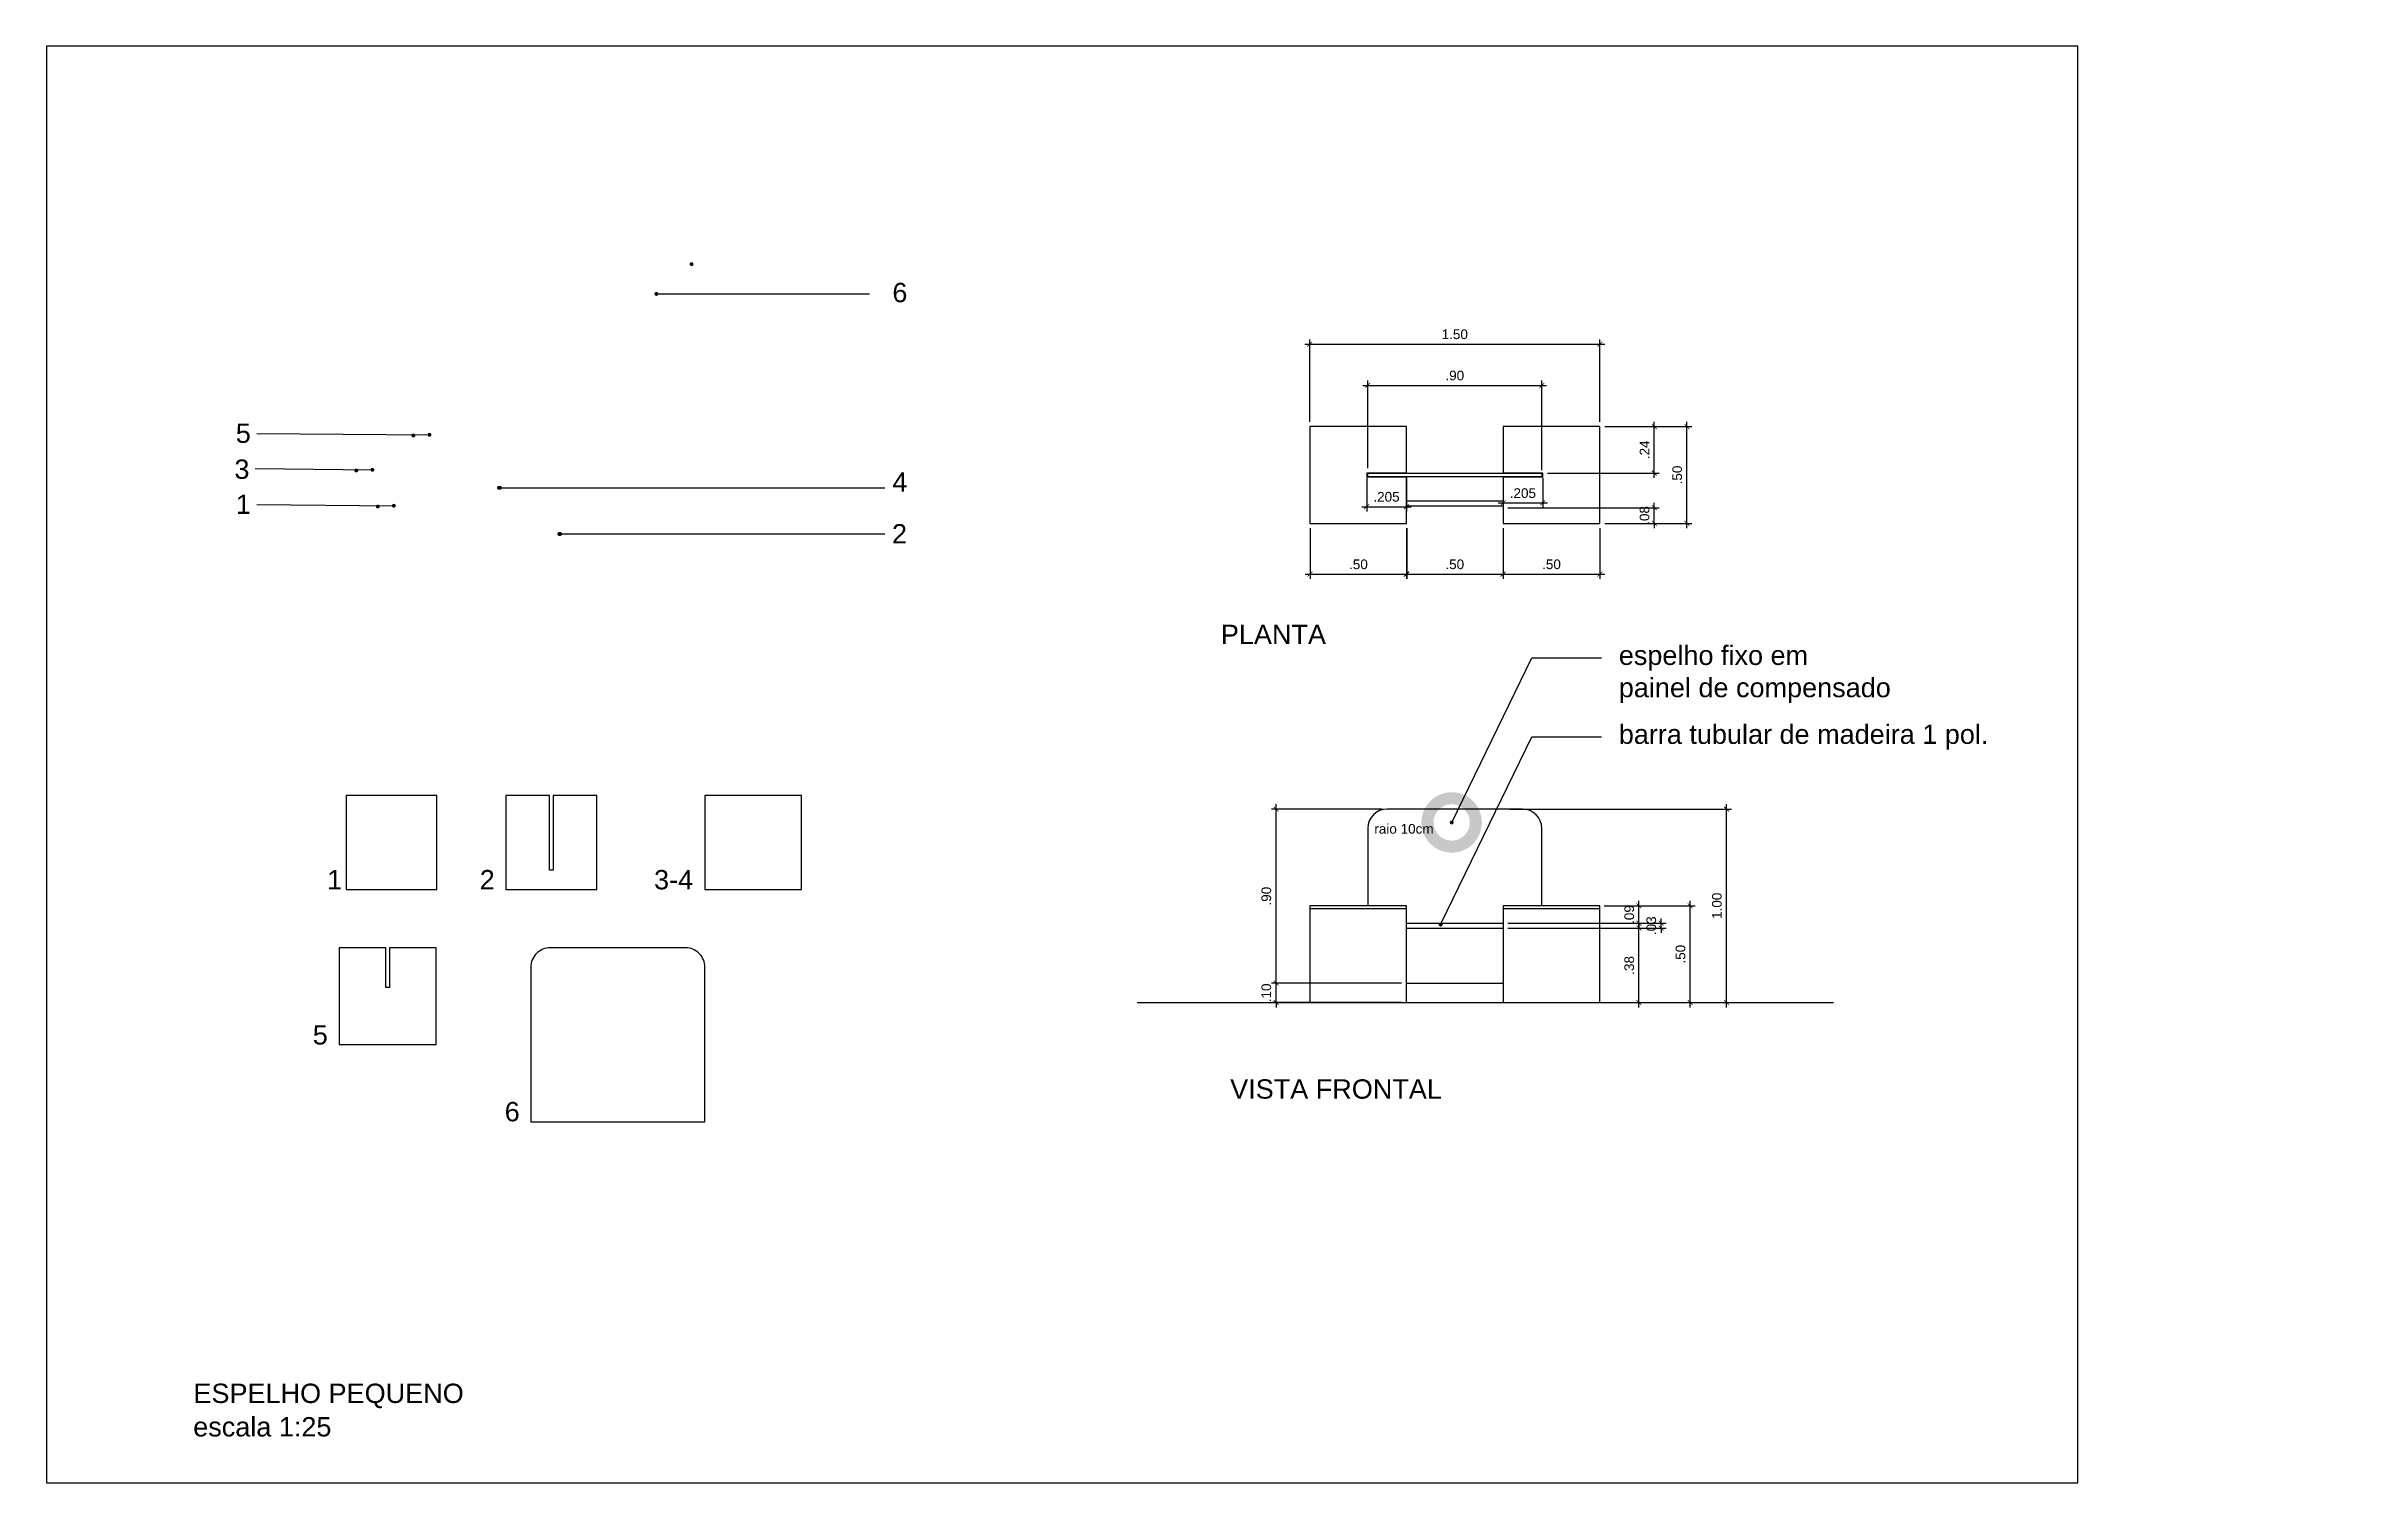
# Model space of a CAD drawing. Header units: metres. Extents: x 0.3 to 73.1, y 0.2 to 38.5.
# Drawn here: x 0.27 to 12.24, y 0.24 to 7.67 of the extents above; entities outside this region: 5.
import ezdxf
from ezdxf import colors
from ezdxf.entities.mleader import LeaderData, LeaderLine
from ezdxf.math import Vec2, Vec3

# ---------------------------------------------------------------- set-up
doc = ezdxf.new("R2010")
doc.units = ezdxf.units.M
doc.header["$LTSCALE"] = 0.05
doc.header["$MEASUREMENT"] = 0
for name, color, linetype in [('2D-CHAMADAS', 7, 'Continuous'), ('AR-MOBILIARIO', 7, 'Continuous'), ('FLIP_COTA', 1, 'Continuous'), ('FLIP_TXT_02', 2, 'Continuous'), ('FLIP_TXT_03', 1, 'Continuous'), ('UR-CALÇADAS', 7, 'Continuous')]:
    doc.layers.add(name, color=color, linetype=linetype)
doc.styles.add('080-ARIAL-100', font='arial.ttf', dxfattribs={"height": 0.175})
doc.styles.add('Arial', font='arial.ttf')
doc.dimstyles.new('PADR025', dxfattribs={"dimscale": 0, "dimtxt": 0.05, "dimasz": 0.025, "dimexe": 0.025, "dimexo": 0.025, "dimgap": 0.025, "dimtad": 1, "dimzin": 5, "dimdsep": 46, "dimtxsty": 'Arial', "dimblk1": 'ARCHTICK', "dimblk2": 'ARCHTICK', "dimsah": 1, "dimcen": 0.025, "dimdle": 0.025, "dimclrd": 12, "dimclre": 12, "dimclrt": 12, "dimadec": 0, "dimazin": 0, "dimtfac": 1, "dimtix": 1, "dimtmove": 2, "dimatfit": 3, "dimldrblk": 'ORIGIN', "dimfxl": 0.05, "dimtolj": 1, "dimtzin": 5, "dimarcsym": 0})
pattern_1 = [(10, (0, 0), (-0.01562834, 0.0886327), [])]

# ---------------------------------------------------------------- blocks, each defined once
blk = doc.blocks.new('_ArchTick')
at = {"color": 0, "linetype": 'ByBlock', "const_width": 0.15}
blk.add_lwpolyline([(-0.5, -0.5), (0.5, 0.5)], dxfattribs=at)
blk = doc.blocks.new('*D144')
at = {"layer": 'DEFPOINTS', "color": 0, "ltscale": 10, "transparency": 16777216}
for p in [(7.802, 5.203), (8.302, 5.203), (8.302, 4.941)]:
    blk.add_point(p, dxfattribs=at)
at = {"layer": 'FLIP_COTA', "color": 12, "lineweight": -2, "ltscale": 10, "transparency": 16777216}
for p, q in [((7.802, 5.178), (7.802, 4.916)), ((8.302, 5.178), (8.302, 4.916)), ((7.777, 4.941), (8.327, 4.941))]:
    blk.add_line(p, q, dxfattribs=at)
at = {"layer": 'FLIP_COTA', "color": 12, "lineweight": -2, "ltscale": 10, "transparency": 16777216, "xscale": 0.025, "yscale": 0.025, "zscale": 0.025, "rotation": 180}
blk.add_blockref('_ArchTick', (7.802, 4.941), dxfattribs=at)
at = {"layer": 'FLIP_COTA', "color": 12, "lineweight": -2, "ltscale": 10, "transparency": 16777216, "xscale": 0.025, "yscale": 0.025, "zscale": 0.025}
blk.add_blockref('_ArchTick', (8.302, 4.941), dxfattribs=at)
at = {"layer": 'FLIP_COTA', "color": 12, "ltscale": 10, "transparency": 16777216, "insert": (8.052, 4.991), "char_height": 0.05, "attachment_point": 5, "style": 'Arial'}
blk.add_mtext('\\A1;.50', dxfattribs=at)
blk = doc.blocks.new('_Origin')
at = {"color": 0, "linetype": 'ByBlock', "lineweight": -2}
blk.add_line((0, 0), (-1, 0), dxfattribs=at)
blk.add_circle((0, 0), 0.5, dxfattribs=at)
blk = doc.blocks.new('*D145')
at = {"layer": 'DEFPOINTS', "color": 0, "ltscale": 10, "transparency": 16777216}
for p in [(7.302, 5.203), (7.802, 5.203), (7.802, 4.941)]:
    blk.add_point(p, dxfattribs=at)
at = {"layer": 'FLIP_COTA', "color": 12, "lineweight": -2, "ltscale": 10, "transparency": 16777216}
for p, q in [((7.302, 5.178), (7.302, 4.916)), ((7.802, 5.178), (7.802, 4.916)), ((7.277, 4.941), (7.827, 4.941))]:
    blk.add_line(p, q, dxfattribs=at)
at = {"layer": 'FLIP_COTA', "color": 12, "lineweight": -2, "ltscale": 10, "transparency": 16777216, "xscale": 0.025, "yscale": 0.025, "zscale": 0.025, "rotation": 180}
blk.add_blockref('_ArchTick', (7.302, 4.941), dxfattribs=at)
at = {"layer": 'FLIP_COTA', "color": 12, "lineweight": -2, "ltscale": 10, "transparency": 16777216, "xscale": 0.025, "yscale": 0.025, "zscale": 0.025}
blk.add_blockref('_ArchTick', (7.802, 4.941), dxfattribs=at)
at = {"layer": 'FLIP_COTA', "color": 12, "ltscale": 10, "transparency": 16777216, "insert": (7.552, 4.991), "char_height": 0.05, "attachment_point": 5, "style": 'Arial'}
blk.add_mtext('\\A1;.50', dxfattribs=at)
blk = doc.blocks.new('*D146')
at = {"layer": 'DEFPOINTS', "color": 0, "ltscale": 10, "transparency": 16777216}
for p in [(8.002, 5.916), (7.102, 5.463), (8.002, 5.453)]:
    blk.add_point(p, dxfattribs=at)
at = {"layer": 'FLIP_COTA', "color": 12, "lineweight": -2, "ltscale": 10, "transparency": 16777216}
for p, q in [((7.077, 5.916), (8.027, 5.916)), ((7.102, 5.488), (7.102, 5.941)), ((8.002, 5.478), (8.002, 5.941))]:
    blk.add_line(p, q, dxfattribs=at)
at = {"layer": 'FLIP_COTA', "color": 12, "lineweight": -2, "ltscale": 10, "transparency": 16777216, "xscale": 0.025, "yscale": 0.025, "zscale": 0.025, "rotation": 180}
blk.add_blockref('_ArchTick', (7.102, 5.916), dxfattribs=at)
at = {"layer": 'FLIP_COTA', "color": 12, "lineweight": -2, "ltscale": 10, "transparency": 16777216, "xscale": 0.025, "yscale": 0.025, "zscale": 0.025}
blk.add_blockref('_ArchTick', (8.002, 5.916), dxfattribs=at)
at = {"layer": 'FLIP_COTA', "color": 12, "ltscale": 10, "transparency": 16777216, "insert": (7.552, 5.967), "char_height": 0.05, "attachment_point": 5, "style": 'Arial'}
blk.add_mtext('\\A1;.90', dxfattribs=at)
blk = doc.blocks.new('*D147')
at = {"layer": 'DEFPOINTS', "color": 0, "ltscale": 10, "transparency": 16777216}
for p in [(7.097, 5.463), (7.302, 5.463), (7.302, 5.289)]:
    blk.add_point(p, dxfattribs=at)
at = {"layer": 'FLIP_COTA', "color": 12, "lineweight": -2, "ltscale": 10, "transparency": 16777216}
for p, q in [((7.097, 5.438), (7.097, 5.264)), ((7.302, 5.438), (7.302, 5.264)), ((7.072, 5.289), (7.327, 5.289))]:
    blk.add_line(p, q, dxfattribs=at)
at = {"layer": 'FLIP_COTA', "color": 12, "lineweight": -2, "ltscale": 10, "transparency": 16777216, "xscale": 0.025, "yscale": 0.025, "zscale": 0.025, "rotation": 180}
blk.add_blockref('_ArchTick', (7.097, 5.289), dxfattribs=at)
at = {"layer": 'FLIP_COTA', "color": 12, "lineweight": -2, "ltscale": 10, "transparency": 16777216, "xscale": 0.025, "yscale": 0.025, "zscale": 0.025}
blk.add_blockref('_ArchTick', (7.302, 5.289), dxfattribs=at)
at = {"layer": 'FLIP_COTA', "color": 12, "ltscale": 10, "transparency": 16777216, "insert": (7.199, 5.34), "char_height": 0.05, "attachment_point": 5, "style": 'Arial'}
blk.add_mtext('\\A1;.205', dxfattribs=at)
blk = doc.blocks.new('*D148')
at = {"layer": 'DEFPOINTS', "color": 0, "ltscale": 10, "transparency": 16777216}
for p in [(6.804, 5.203), (7.304, 5.203), (7.304, 4.941)]:
    blk.add_point(p, dxfattribs=at)
at = {"layer": 'FLIP_COTA', "color": 12, "lineweight": -2, "ltscale": 10, "transparency": 16777216}
for p, q in [((6.804, 5.178), (6.804, 4.916)), ((7.304, 5.178), (7.304, 4.916)), ((6.779, 4.941), (7.329, 4.941))]:
    blk.add_line(p, q, dxfattribs=at)
at = {"layer": 'FLIP_COTA', "color": 12, "lineweight": -2, "ltscale": 10, "transparency": 16777216, "xscale": 0.025, "yscale": 0.025, "zscale": 0.025, "rotation": 180}
blk.add_blockref('_ArchTick', (6.804, 4.941), dxfattribs=at)
at = {"layer": 'FLIP_COTA', "color": 12, "lineweight": -2, "ltscale": 10, "transparency": 16777216, "xscale": 0.025, "yscale": 0.025, "zscale": 0.025}
blk.add_blockref('_ArchTick', (7.304, 4.941), dxfattribs=at)
at = {"layer": 'FLIP_COTA', "color": 12, "ltscale": 10, "transparency": 16777216, "insert": (7.054, 4.991), "char_height": 0.05, "attachment_point": 5, "style": 'Arial'}
blk.add_mtext('\\A1;.50', dxfattribs=at)
blk = doc.blocks.new('*D149')
at = {"layer": 'DEFPOINTS', "color": 0, "ltscale": 10, "transparency": 16777216}
for p in [(7.802, 5.463), (8.007, 5.463), (8.007, 5.309)]:
    blk.add_point(p, dxfattribs=at)
at = {"layer": 'FLIP_COTA', "color": 12, "lineweight": -2, "ltscale": 10, "transparency": 16777216}
for p, q in [((7.802, 5.438), (7.802, 5.284)), ((8.007, 5.438), (8.007, 5.284)), ((7.777, 5.309), (8.032, 5.309))]:
    blk.add_line(p, q, dxfattribs=at)
at = {"layer": 'FLIP_COTA', "color": 12, "lineweight": -2, "ltscale": 10, "transparency": 16777216, "xscale": 0.025, "yscale": 0.025, "zscale": 0.025, "rotation": 180}
blk.add_blockref('_ArchTick', (7.802, 5.309), dxfattribs=at)
at = {"layer": 'FLIP_COTA', "color": 12, "lineweight": -2, "ltscale": 10, "transparency": 16777216, "xscale": 0.025, "yscale": 0.025, "zscale": 0.025}
blk.add_blockref('_ArchTick', (8.007, 5.309), dxfattribs=at)
at = {"layer": 'FLIP_COTA', "color": 12, "ltscale": 10, "transparency": 16777216, "insert": (7.904, 5.359), "char_height": 0.05, "attachment_point": 5, "style": 'Arial'}
blk.add_mtext('\\A1;.205', dxfattribs=at)
blk = doc.blocks.new('*D150')
at = {"layer": 'DEFPOINTS', "color": 0, "ltscale": 10, "transparency": 16777216}
for p in [(8.302, 6.129), (6.802, 5.703), (8.302, 5.703)]:
    blk.add_point(p, dxfattribs=at)
at = {"layer": 'FLIP_COTA', "color": 12, "lineweight": -2, "ltscale": 10, "transparency": 16777216}
for p, q in [((6.777, 6.129), (8.327, 6.129)), ((6.802, 5.728), (6.802, 6.154)), ((8.302, 5.728), (8.302, 6.154))]:
    blk.add_line(p, q, dxfattribs=at)
at = {"layer": 'FLIP_COTA', "color": 12, "lineweight": -2, "ltscale": 10, "transparency": 16777216, "xscale": 0.025, "yscale": 0.025, "zscale": 0.025, "rotation": 180}
blk.add_blockref('_ArchTick', (6.802, 6.129), dxfattribs=at)
at = {"layer": 'FLIP_COTA', "color": 12, "lineweight": -2, "ltscale": 10, "transparency": 16777216, "xscale": 0.025, "yscale": 0.025, "zscale": 0.025}
blk.add_blockref('_ArchTick', (8.302, 6.129), dxfattribs=at)
at = {"layer": 'FLIP_COTA', "color": 12, "ltscale": 10, "transparency": 16777216, "insert": (7.552, 6.18), "char_height": 0.05, "attachment_point": 5, "style": 'Arial'}
blk.add_mtext('\\A1;1.50', dxfattribs=at)
blk = doc.blocks.new('*D151')
at = {"layer": 'DEFPOINTS', "color": 0, "ltscale": 10, "transparency": 16777216}
for p in [(7.802, 5.284), (8.583, 5.284), (8.302, 5.203)]:
    blk.add_point(p, dxfattribs=at)
at = {"layer": 'FLIP_COTA', "color": 12, "lineweight": -2, "ltscale": 10, "transparency": 16777216}
for p, q in [((7.827, 5.284), (8.608, 5.284)), ((8.583, 5.284), (8.583, 5.309)), ((8.583, 5.203), (8.583, 5.284)), ((8.327, 5.203), (8.608, 5.203)), ((8.583, 5.203), (8.583, 5.178))]:
    blk.add_line(p, q, dxfattribs=at)
at = {"layer": 'FLIP_COTA', "color": 12, "lineweight": -2, "ltscale": 10, "transparency": 16777216, "xscale": 0.025, "yscale": 0.025, "zscale": 0.025}
for p, rotation in [((8.583, 5.284), 270), ((8.583, 5.203), 90)]:
    blk.add_blockref('_ArchTick', p, dxfattribs=dict(at, rotation=rotation))
at = {"layer": 'FLIP_COTA', "color": 12, "ltscale": 10, "transparency": 16777216, "insert": (8.533, 5.244), "char_height": 0.05, "attachment_point": 5, "rotation": 90, "style": 'Arial'}
blk.add_mtext('\\A1;.08', dxfattribs=at)
blk = doc.blocks.new('*D152')
at = {"layer": 'DEFPOINTS', "color": 0, "ltscale": 10, "transparency": 16777216}
for p in [(8.302, 3.226), (8.769, 3.226), (8.302, 2.726)]:
    blk.add_point(p, dxfattribs=at)
at = {"layer": 'FLIP_COTA', "color": 12, "lineweight": -2, "ltscale": 10, "transparency": 16777216}
for p, q in [((8.769, 2.701), (8.769, 3.251)), ((8.327, 3.226), (8.794, 3.226)), ((8.327, 2.726), (8.794, 2.726))]:
    blk.add_line(p, q, dxfattribs=at)
at = {"layer": 'FLIP_COTA', "color": 12, "lineweight": -2, "ltscale": 10, "transparency": 16777216, "xscale": 0.025, "yscale": 0.025, "zscale": 0.025}
for p, rotation in [((8.769, 3.226), 90), ((8.769, 2.726), 270)]:
    blk.add_blockref('_ArchTick', p, dxfattribs=dict(at, rotation=rotation))
at = {"layer": 'FLIP_COTA', "color": 12, "ltscale": 10, "transparency": 16777216, "insert": (8.719, 2.976), "char_height": 0.05, "attachment_point": 5, "rotation": 90, "style": 'Arial'}
blk.add_mtext('\\A1;.50', dxfattribs=at)
blk = doc.blocks.new('*D153')
at = {"layer": 'DEFPOINTS', "color": 0, "ltscale": 10, "transparency": 16777216}
for p in [(7.812, 3.726), (8.957, 3.726), (8.746, 2.726)]:
    blk.add_point(p, dxfattribs=at)
at = {"layer": 'FLIP_COTA', "color": 12, "lineweight": -2, "ltscale": 10, "transparency": 16777216}
for p, q in [((7.837, 3.726), (8.982, 3.726)), ((8.957, 2.701), (8.957, 3.751)), ((8.771, 2.726), (8.982, 2.726))]:
    blk.add_line(p, q, dxfattribs=at)
at = {"layer": 'FLIP_COTA', "color": 12, "lineweight": -2, "ltscale": 10, "transparency": 16777216, "xscale": 0.025, "yscale": 0.025, "zscale": 0.025}
for p, rotation in [((8.957, 3.726), 90), ((8.957, 2.726), 270)]:
    blk.add_blockref('_ArchTick', p, dxfattribs=dict(at, rotation=rotation))
at = {"layer": 'FLIP_COTA', "color": 12, "ltscale": 10, "transparency": 16777216, "insert": (8.907, 3.226), "char_height": 0.05, "attachment_point": 5, "rotation": 90, "style": 'Arial'}
blk.add_mtext('\\A1;1.00', dxfattribs=at)
blk = doc.blocks.new('*D154')
at = {"layer": 'DEFPOINTS', "color": 0, "ltscale": 10, "transparency": 16777216}
for p in [(6.629, 3.726), (7.202, 3.726), (7.302, 2.826)]:
    blk.add_point(p, dxfattribs=at)
at = {"layer": 'FLIP_COTA', "color": 12, "lineweight": -2, "ltscale": 10, "transparency": 16777216}
for p, q in [((7.177, 3.726), (6.604, 3.726)), ((6.629, 2.801), (6.629, 3.751)), ((7.277, 2.826), (6.604, 2.826))]:
    blk.add_line(p, q, dxfattribs=at)
at = {"layer": 'FLIP_COTA', "color": 12, "lineweight": -2, "ltscale": 10, "transparency": 16777216, "xscale": 0.025, "yscale": 0.025, "zscale": 0.025}
for p, rotation in [((6.629, 3.726), 90), ((6.629, 2.826), 270)]:
    blk.add_blockref('_ArchTick', p, dxfattribs=dict(at, rotation=rotation))
at = {"layer": 'FLIP_COTA', "color": 12, "ltscale": 10, "transparency": 16777216, "insert": (6.578, 3.276), "char_height": 0.05, "attachment_point": 5, "rotation": 90, "style": 'Arial'}
blk.add_mtext('\\A1;.90', dxfattribs=at)
blk = doc.blocks.new('*D155')
at = {"layer": 'DEFPOINTS', "color": 0, "ltscale": 10, "transparency": 16777216}
for p in [(8.299, 3.226), (8.303, 3.136), (8.504, 3.226)]:
    blk.add_point(p, dxfattribs=at)
at = {"layer": 'FLIP_COTA', "color": 12, "lineweight": -2, "ltscale": 10, "transparency": 16777216}
for p, q in [((8.504, 3.226), (8.504, 3.251)), ((8.324, 3.226), (8.529, 3.226)), ((8.328, 3.136), (8.529, 3.136)), ((8.504, 3.136), (8.504, 3.226)), ((8.504, 3.136), (8.504, 3.111))]:
    blk.add_line(p, q, dxfattribs=at)
at = {"layer": 'FLIP_COTA', "color": 12, "lineweight": -2, "ltscale": 10, "transparency": 16777216, "xscale": 0.025, "yscale": 0.025, "zscale": 0.025}
for p, rotation in [((8.504, 3.226), 270), ((8.504, 3.136), 90)]:
    blk.add_blockref('_ArchTick', p, dxfattribs=dict(at, rotation=rotation))
at = {"layer": 'FLIP_COTA', "color": 12, "ltscale": 10, "transparency": 16777216, "insert": (8.454, 3.181), "char_height": 0.05, "attachment_point": 5, "rotation": 90, "style": 'Arial'}
blk.add_mtext('\\A1;.09', dxfattribs=at)
blk = doc.blocks.new('*D156')
at = {"layer": 'DEFPOINTS', "color": 0, "ltscale": 10, "transparency": 16777216}
for p in [(7.802, 3.136), (8.619, 3.136), (7.802, 3.111)]:
    blk.add_point(p, dxfattribs=at)
at = {"layer": 'FLIP_COTA', "color": 12, "lineweight": -2, "ltscale": 10, "transparency": 16777216}
for p, q in [((7.827, 3.136), (8.644, 3.136)), ((8.619, 3.136), (8.619, 3.161)), ((8.619, 3.111), (8.619, 3.136)), ((7.827, 3.111), (8.644, 3.111)), ((8.619, 3.111), (8.619, 3.086))]:
    blk.add_line(p, q, dxfattribs=at)
at = {"layer": 'FLIP_COTA', "color": 12, "lineweight": -2, "ltscale": 10, "transparency": 16777216, "xscale": 0.025, "yscale": 0.025, "zscale": 0.025}
for p, rotation in [((8.619, 3.136), 270), ((8.619, 3.111), 90)]:
    blk.add_blockref('_ArchTick', p, dxfattribs=dict(at, rotation=rotation))
at = {"layer": 'FLIP_COTA', "color": 12, "ltscale": 10, "transparency": 16777216, "insert": (8.568, 3.123), "char_height": 0.05, "attachment_point": 5, "rotation": 90, "style": 'Arial'}
blk.add_mtext('\\A1;.03', dxfattribs=at)
blk = doc.blocks.new('*D157')
at = {"layer": 'DEFPOINTS', "color": 0, "ltscale": 10, "transparency": 16777216}
for p in [(8.299, 3.111), (8.504, 3.111), (8.303, 2.726)]:
    blk.add_point(p, dxfattribs=at)
at = {"layer": 'FLIP_COTA', "color": 12, "lineweight": -2, "ltscale": 10, "transparency": 16777216}
for p, q in [((8.504, 2.701), (8.504, 3.136)), ((8.324, 3.111), (8.529, 3.111)), ((8.328, 2.726), (8.529, 2.726))]:
    blk.add_line(p, q, dxfattribs=at)
at = {"layer": 'FLIP_COTA', "color": 12, "lineweight": -2, "ltscale": 10, "transparency": 16777216, "xscale": 0.025, "yscale": 0.025, "zscale": 0.025}
for p, rotation in [((8.504, 3.111), 90), ((8.504, 2.726), 270)]:
    blk.add_blockref('_ArchTick', p, dxfattribs=dict(at, rotation=rotation))
at = {"layer": 'FLIP_COTA', "color": 12, "ltscale": 10, "transparency": 16777216, "insert": (8.454, 2.918), "char_height": 0.05, "attachment_point": 5, "rotation": 90, "style": 'Arial'}
blk.add_mtext('\\A1;.38', dxfattribs=at)
blk = doc.blocks.new('*D158')
at = {"layer": 'DEFPOINTS', "color": 0, "ltscale": 10, "transparency": 16777216}
for p in [(6.629, 2.826), (7.302, 2.826), (7.302, 2.726)]:
    blk.add_point(p, dxfattribs=at)
at = {"layer": 'FLIP_COTA', "color": 12, "lineweight": -2, "ltscale": 10, "transparency": 16777216}
for p, q in [((7.277, 2.826), (6.604, 2.826)), ((6.629, 2.826), (6.629, 2.851)), ((6.629, 2.726), (6.629, 2.826)), ((7.277, 2.726), (6.604, 2.726)), ((6.629, 2.726), (6.629, 2.701))]:
    blk.add_line(p, q, dxfattribs=at)
at = {"layer": 'FLIP_COTA', "color": 12, "lineweight": -2, "ltscale": 10, "transparency": 16777216, "xscale": 0.025, "yscale": 0.025, "zscale": 0.025}
for p, rotation in [((6.629, 2.826), 270), ((6.629, 2.726), 90)]:
    blk.add_blockref('_ArchTick', p, dxfattribs=dict(at, rotation=rotation))
at = {"layer": 'FLIP_COTA', "color": 12, "ltscale": 10, "transparency": 16777216, "insert": (6.578, 2.776), "char_height": 0.05, "attachment_point": 5, "rotation": 90, "style": 'Arial'}
blk.add_mtext('\\A1;.10', dxfattribs=at)
blk = doc.blocks.new('*D159')
at = {"layer": 'DEFPOINTS', "color": 0, "ltscale": 10, "transparency": 16777216}
for p in [(8.471, 5.703), (8.752, 5.703), (8.471, 5.203)]:
    blk.add_point(p, dxfattribs=at)
at = {"layer": 'FLIP_COTA', "color": 12, "lineweight": -2, "ltscale": 10, "transparency": 16777216}
for p, q in [((8.496, 5.703), (8.777, 5.703)), ((8.752, 5.178), (8.752, 5.728)), ((8.496, 5.203), (8.777, 5.203))]:
    blk.add_line(p, q, dxfattribs=at)
at = {"layer": 'FLIP_COTA', "color": 12, "lineweight": -2, "ltscale": 10, "transparency": 16777216, "xscale": 0.025, "yscale": 0.025, "zscale": 0.025}
for p, rotation in [((8.752, 5.703), 90), ((8.752, 5.203), 270)]:
    blk.add_blockref('_ArchTick', p, dxfattribs=dict(at, rotation=rotation))
at = {"layer": 'FLIP_COTA', "color": 12, "ltscale": 10, "transparency": 16777216, "insert": (8.702, 5.453), "char_height": 0.05, "attachment_point": 5, "rotation": 90, "style": 'Arial'}
blk.add_mtext('\\A1;.50', dxfattribs=at)
blk = doc.blocks.new('*D160')
at = {"layer": 'DEFPOINTS', "color": 0, "ltscale": 10, "transparency": 16777216}
for p in [(8.302, 5.703), (8.583, 5.703), (8.007, 5.463)]:
    blk.add_point(p, dxfattribs=at)
at = {"layer": 'FLIP_COTA', "color": 12, "lineweight": -2, "ltscale": 10, "transparency": 16777216}
for p, q in [((8.327, 5.703), (8.608, 5.703)), ((8.583, 5.438), (8.583, 5.728)), ((8.032, 5.463), (8.608, 5.463))]:
    blk.add_line(p, q, dxfattribs=at)
at = {"layer": 'FLIP_COTA', "color": 12, "lineweight": -2, "ltscale": 10, "transparency": 16777216, "xscale": 0.025, "yscale": 0.025, "zscale": 0.025}
for p, rotation in [((8.583, 5.703), 90), ((8.583, 5.463), 270)]:
    blk.add_blockref('_ArchTick', p, dxfattribs=dict(at, rotation=rotation))
at = {"layer": 'FLIP_COTA', "color": 12, "ltscale": 10, "transparency": 16777216, "insert": (8.533, 5.583), "char_height": 0.05, "attachment_point": 5, "rotation": 90, "style": 'Arial'}
blk.add_mtext('\\A1;.24', dxfattribs=at)
blk = doc.blocks.new('_DotSmall')
at = {"color": 0, "linetype": 'ByBlock', "const_width": 0.5}
blk.add_lwpolyline([(-0.0625, 0, 1), (0.0625, 0, 1)], format="xyb", close=True, dxfattribs=at)

msp = doc.modelspace()

# ---------------------------------------------------------------- hatches: boundary and pattern name
at = {"layer": 'AR-MOBILIARIO', "linetype": 'Continuous', "lineweight": 0, "true_color": 0x5d5d5d}
h = msp.add_hatch(dxfattribs=at)
h.set_pattern_fill('MADEIRA_1', color=251, style=0, pattern_type=2)
h.set_pattern_definition(pattern_1)
h.paths.add_polyline_path([(35.53, 24.777), (35.537, 24.764), (35.544, 24.765)])
h = msp.add_hatch(dxfattribs=at)
h.set_pattern_fill('MADEIRA_1', color=251, style=0, pattern_type=2)
h.set_pattern_definition(pattern_1)
h.paths.add_polyline_path([(35.532, 24.762), (35.537, 24.764), (35.53, 24.777)])
h = msp.add_hatch(dxfattribs=at)
h.set_pattern_fill('MADEIRA_1', color=251, style=0, pattern_type=2)
h.set_pattern_definition(pattern_1)
h.paths.add_polyline_path([(35.991, 24.851), (35.978, 24.867), (35.532, 24.762), (35.533, 24.751), (35.539, 24.746), (35.547, 24.747)])
h = msp.add_hatch(dxfattribs=at)
h.set_pattern_fill('MADEIRA_1', color=251, style=0, pattern_type=2)
h.set_pattern_definition(pattern_1)
h.paths.add_polyline_path([(35.863, 24.471), (35.865, 24.493), (35.858, 24.499), (35.841, 24.489)])
at = {"layer": 'UR-CALÇADAS', "linetype": 'Continuous', "lineweight": 0, "true_color": 0x55697f}
msp.add_hatch(color=147, dxfattribs=at).paths.add_polyline_path([(73.119, 38.452), (73.103, 38.424, 0.005311)])

# ---------------------------------------------------------------- linework, layer by layer
at = {"layer": '2D-CHAMADAS', "color": 1}
for p, q in [((3.425, 6.389), (4.527, 6.389)), ((1.36, 5.667), (2.252, 5.661)), ((1.351, 5.486), (1.957, 5.48)), ((2.611, 5.387), (4.606, 5.387)), ((7.102, 5.443), (7.102, 5.463)), ((7.102, 5.463), (8.002, 5.463)), ((8.002, 5.443), (7.102, 5.443)), ((8.002, 5.463), (8.002, 5.443)), ((1.36, 5.3), (2.068, 5.294)), ((2.923, 5.148), (4.606, 5.148)), ((7.302, 3.211), (6.802, 3.211)), ((8.302, 3.211), (7.802, 3.211))]:
    msp.add_line(p, q, dxfattribs=at)
at = {"layer": '2D-CHAMADAS', "color": 2}
for p, q in [((6.802, 5.703), (6.802, 5.203)), ((7.302, 5.703), (6.802, 5.703)), ((7.302, 5.463), (7.302, 5.703)), ((8.302, 5.703), (7.802, 5.703)), ((7.802, 5.703), (7.802, 5.463)), ((8.302, 5.203), (8.302, 5.703)), ((7.302, 5.203), (7.302, 5.443)), ((8.007, 5.463), (7.802, 5.463)), ((7.802, 5.443), (7.802, 5.203)), ((7.802, 5.443), (8.007, 5.443)), ((8.007, 5.443), (8.007, 5.463)), ((7.302, 5.319), (7.802, 5.319)), ((7.302, 5.293), (7.802, 5.293)), ((6.802, 5.203), (7.302, 5.203)), ((7.802, 5.203), (8.302, 5.203)), ((7.902, 3.726), (7.202, 3.726)), ((7.302, 3.136), (7.802, 3.136)), ((7.302, 3.111), (7.802, 3.111))]:
    msp.add_line(p, q, dxfattribs=at)
at = {"layer": '2D-CHAMADAS', "color": 4}
msp.add_line((5.911, 2.726), (9.51, 2.726), dxfattribs=at)
at = {"layer": '2D-CHAMADAS', "color": 1, "const_width": 0.01}
for points in [[(3.602, 6.543, 1), (3.612, 6.543, 1)], [(3.42, 6.389, 1), (3.43, 6.389, 1)], [(2.164, 5.657, 1), (2.174, 5.657, 1)], [(2.247, 5.661, 1), (2.257, 5.661, 1)], [(1.869, 5.476, 1), (1.879, 5.476, 1)], [(1.952, 5.48, 1), (1.962, 5.48, 1)], [(2.606, 5.387, 1), (2.616, 5.387, 1)], [(2.611, 5.387, 1), (2.621, 5.387, 1)], [(1.98, 5.29, 1), (1.99, 5.29, 1)], [(2.063, 5.294, 1), (2.073, 5.294, 1)], [(2.918, 5.148, 1), (2.928, 5.148, 1)], [(2.923, 5.148, 1), (2.933, 5.148, 1)], [(7.531, 3.657, 1), (7.541, 3.657, 1)], [(7.474, 3.129, 1), (7.484, 3.129, 1)]]:
    msp.add_lwpolyline(points, format="xyb", close=True, dxfattribs=at)
at = {"layer": '2D-CHAMADAS', "color": 2}
for points in [[(7.302, 5.463), (7.097, 5.463), (7.097, 5.443), (7.302, 5.443)], [(7.102, 3.626), (7.102, 3.226)], [(8.002, 3.226), (8.002, 3.626)], [(7.302, 2.826), (7.802, 2.826)]]:
    msp.add_lwpolyline(points, dxfattribs=at)
for points in [[(1.821, 3.796), (1.821, 3.311), (2.291, 3.311), (2.291, 3.796)], [(2.872, 3.411), (2.872, 3.796), (2.647, 3.796), (2.647, 3.311), (3.117, 3.311), (3.117, 3.796), (2.892, 3.796), (2.892, 3.411)], [(3.676, 3.796), (3.676, 3.311), (4.176, 3.311), (4.176, 3.796)], [(6.802, 2.726), (7.302, 2.726), (7.302, 3.226), (6.802, 3.226)], [(7.802, 2.726), (8.302, 2.726), (8.302, 3.226), (7.802, 3.226)], [(2.026, 3.009), (1.786, 3.009), (1.786, 2.509), (2.286, 2.509), (2.286, 3.009), (2.046, 3.009), (2.046, 2.804), (2.026, 2.804)]]:
    msp.add_lwpolyline(points, close=True, dxfattribs=at)
msp.add_lwpolyline([(2.976, 2.109), (3.476, 2.109), (3.676, 2.109), (3.676, 2.509), (3.676, 2.909, 0.414214), (3.576, 3.009), (2.876, 3.009, 0.414214), (2.776, 2.909), (2.776, 2.509), (2.776, 2.109)], format="xyb", close=True, dxfattribs=at)
for centre, start, end in [((7.202, 3.626), 90, 180), ((7.902, 3.626), 0, 90)]:
    msp.add_arc(centre, 0.1, start, end, dxfattribs=at)
at = {"layer": 'DEFPOINTS'}
msp.add_lwpolyline([(0.272, 0.244), (10.772, 0.244), (10.772, 7.669), (0.272, 7.669)], close=True, dxfattribs=at)
at = {"layer": 'FLIP_TXT_03', "linetype": 'ByBlock', "lineweight": -2}
msp.add_line((7.95, 4.1), (8.31, 4.1), dxfattribs=at)
msp.add_lwpolyline([(7.481, 3.136), (7.95, 4.1)], dxfattribs=at)

# ---------------------------------------------------------------- texts
at = {"layer": 'FLIP_TXT_02', "attachment_point": 1, "style": '080-ARIAL-100'}
for s, insert, char_height, width in [('6', (4.645, 6.446), 0.1, 3.9314), ('5 ', (1.251, 5.719), 0.1, 3.9314), ('3 ', (1.244, 5.533), 0.1, 3.9314), ('4', (4.645, 5.467), 0.1, 3.9314), ('1 ', (1.251, 5.352), 0.1, 3.9314), ('2 ', (4.643, 5.199), 0.1, 3.9314), ('PLANTA', (6.343, 4.679), 0.1, 3.9314), ('raio 10cm', (7.136, 3.649), 0.05, 1.9657), ('1', (1.723, 3.411), 0.1, 3.9314), ('2 ', (2.512, 3.411), 0.1, 3.9314), ('3-4', (3.413, 3.411), 0.1, 3.9314), ('5', (1.649, 2.609), 0.1, 3.9314), ('VISTA FRONTAL', (6.391, 2.329), 0.1, 3.9314), ('6 ', (2.641, 2.212), 0.1, 3.9314), ('ESPELHO PEQUENO', (1.032, 0.756), 0.1, 3.9314), ('escala 1:25', (1.031, 0.583), 0.1, 3.9314)]:
    msp.add_mtext(s, dxfattribs=dict(at, insert=insert, char_height=char_height, width=width))
at = {"layer": 'FLIP_TXT_03', "insert": (8.4, 4.163), "char_height": 0.1, "width": 3.84005, "attachment_point": 1, "style": 'Arial'}
msp.add_mtext('barra tubular de madeira 1 pol.', dxfattribs=at)

# ---------------------------------------------------------------- dimensions: what is measured, and where the dimension line sits
at = {"layer": 'FLIP_COTA', "ltscale": 10}
for base, p1, p2, picture, middle in [((8.302, 6.129), (6.802, 5.703), (8.302, 5.703), '*D150', (7.552, 6.18)), ((8.002, 5.916), (7.102, 5.463), (8.002, 5.453), '*D146', (7.552, 5.967)), ((7.304, 4.941), (6.804, 5.203), (7.304, 5.203), '*D148', (7.054, 4.991)), ((7.802, 4.941), (7.302, 5.203), (7.802, 5.203), '*D145', (7.552, 4.991)), ((8.302, 4.941), (7.802, 5.203), (8.302, 5.203), '*D144', (8.052, 4.991))]:
    dim = msp.add_linear_dim(base=base, p1=p1, p2=p2, dimstyle='PADR025', override={"dimscale": 1}, dxfattribs=at)
    dim.commit()
    dim.dimension.update_dxf_attribs({"geometry": picture, "text_midpoint": middle})
for base, p1, p2, picture, middle in [((8.583, 5.703), (8.007, 5.463), (8.302, 5.703), '*D160', (8.533, 5.583)), ((8.752, 5.703), (8.471, 5.203), (8.471, 5.703), '*D159', (8.702, 5.453)), ((8.583, 5.284), (8.302, 5.203), (7.802, 5.284), '*D151', (8.533, 5.244)), ((6.629, 3.726), (7.302, 2.826), (7.202, 3.726), '*D154', (6.578, 3.276)), ((8.957, 3.726), (8.746, 2.726), (7.812, 3.726), '*D153', (8.907, 3.226)), ((8.504, 3.226), (8.303, 3.136), (8.299, 3.226), '*D155', (8.454, 3.181)), ((8.769, 3.226), (8.302, 2.726), (8.302, 3.226), '*D152', (8.719, 2.976)), ((8.619, 3.1362), (7.8015, 3.1108), (7.8015, 3.1362), '*D156', (8.5684, 3.1235)), ((8.5041, 3.1108), (8.3031, 2.7262), (8.2986, 3.1108), '*D157', (8.4536, 2.9185)), ((6.629, 2.826), (7.302, 2.726), (7.302, 2.826), '*D158', (6.578, 2.776))]:
    dim = msp.add_linear_dim(base=base, p1=p1, p2=p2, angle=90, dimstyle='PADR025', override={"dimscale": 1}, dxfattribs=at)
    dim.commit()
    dim.dimension.update_dxf_attribs({"geometry": picture, "text_midpoint": middle})
for base, p1, p2, picture, middle in [((7.302, 5.289), (7.097, 5.463), (7.302, 5.463), '*D147', (7.199, 5.34)), ((8.007, 5.309), (7.802, 5.463), (8.007, 5.463), '*D149', (7.904, 5.359))]:
    dim = msp.add_linear_dim(base=base, p1=p1, p2=p2, text='.205', dimstyle='PADR025', override={"dimscale": 1}, dxfattribs=at)
    dim.commit()
    dim.dimension.update_dxf_attribs({"geometry": picture, "text_midpoint": middle})

# ---------------------------------------------------------------- leaders
at = {"layer": 'FLIP_TXT_03'}
ml = msp.add_multileader_mtext('Standard', dxfattribs=at)
ml.set_content('espelho fixo em \\Ppainel de compensado', color=256, style='Arial')
ml.set_leader_properties()
ml.set_arrow_properties(name='DOTSMALL')
ml.build(insert=Vec2(0, 0))
ml.multileader.update_dxf_attribs({"text_right_attachment_type": 6, "dogleg_length": 0.36, "arrow_head_size": 0.5})
ctx = ml.context
ctx.base_point, ctx.char_height, ctx.arrow_head_size, ctx.landing_gap_size, ctx.plane_origin = Vec3(8.31, 4.508), 0.1, 0.5, 0.09, Vec3(8.331, 0.437)
ctx.right_attachment = 6
notes = []
notes.append((ctx, [(0, (1, 1, 0), (7.95, 4.508), (1, 0), 0.36, [(0, [(7.536, 3.657)], 0, [])])]))
ctx.mtext.insert, ctx.mtext.width, ctx.mtext.flow_direction = Vec3(8.4, 4.571), 3.84005, 5
for ctx, leaders in notes:
    for number, flags, end, landing, length, lines in leaders:
        leader = LeaderData()
        leader.index, (leader.has_last_leader_line, leader.has_dogleg_vector, leader.attachment_direction) = number, flags
        leader.last_leader_point, leader.dogleg_vector, leader.dogleg_length = Vec3(end), Vec3(landing), length
        for number, points, colour, breaks in lines:
            line = LeaderLine()
            line.index, line.vertices, line.color, line.breaks = number, Vec3.list(points), colors.encode_raw_color(colour), breaks
            leader.lines.append(line)
        ctx.leaders.append(leader)

doc.saveas('drawing.dxf')
